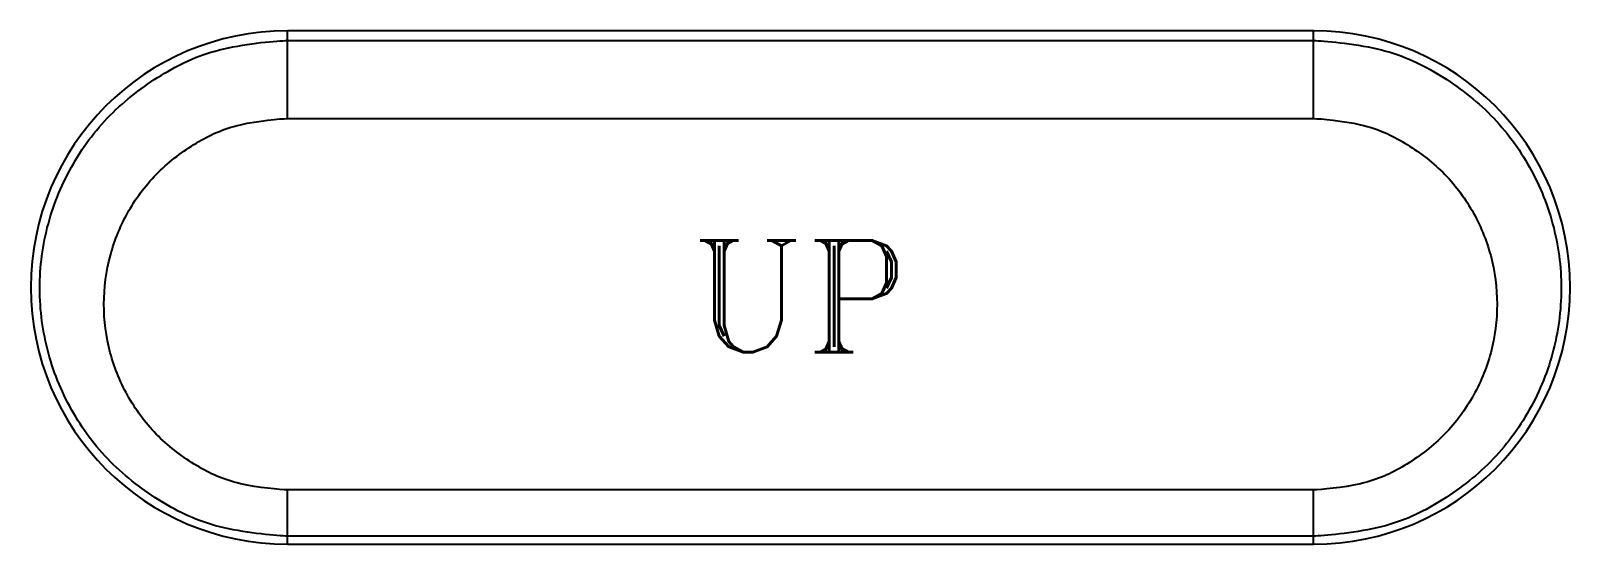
# Model space of a CAD drawing. Header units: millimetres. Extents: x 107 to 2900, y 85 to 3996.
# Drawn here: x 1104.87 to 1112.13, y 2946.33 to 2948.74 of the extents above; entities that cross this region are included whole.
import ezdxf
from ezdxf.lldxf.tags import DXFTag

# ---------------------------------------------------------------- set-up
doc = ezdxf.new("R2010")
doc.units = ezdxf.units.MM
doc.styles.add('STYLE2', font='romant.shx')
tags = doc.linetypes.add('HIDDEN', pattern=[0.375, 0.25, -0.125]).pattern_tags.tags
tags[6:7] = [DXFTag(74, 4), DXFTag(75, 0), DXFTag(340, '0'), DXFTag(46, 1.0), DXFTag(50, 0.0), DXFTag(44, 0.0), DXFTag(45, 0.0)]
tags[4:5] = [DXFTag(74, 4), DXFTag(75, 0), DXFTag(340, '0'), DXFTag(46, 1.0), DXFTag(50, 0.0), DXFTag(44, 0.0), DXFTag(45, 0.0)]

msp = doc.modelspace()

# ---------------------------------------------------------------- linework, layer by layer
at = {"color": 7, "linetype": 'HIDDEN'}
for p, q in [((1106.079, 2948.3312), (1106.079, 2948.7447)), ((1110.916, 2948.7447), (1106.079, 2948.7447)), ((1110.916, 2948.3312), (1110.916, 2948.7447)), ((1106.079, 2948.6987), (1110.916, 2948.6987)), ((1106.079, 2948.3312), (1110.916, 2948.3312)), ((1106.079, 2946.3262), (1106.079, 2946.5822)), ((1110.916, 2946.5822), (1106.079, 2946.5822)), ((1110.916, 2946.3262), (1110.916, 2946.5822)), ((1110.916, 2946.3646), (1106.079, 2946.3646)), ((1106.079, 2946.3262), (1110.916, 2946.3262))]:
    msp.add_line(p, q, dxfattribs=at)
for centre, start, end in [((1106.079, 2947.5355), 90, 270), ((1110.916, 2947.5355), 270, 90)]:
    msp.add_arc(centre, 1.2092, start, end, dxfattribs=at)
for points, knots in [([(1106.079, 2946.3646), (1106.034, 2946.3646), (1105.7516, 2946.3907), (1105.5017, 2946.5062), (1105.2478, 2946.6917), (1105.0604, 2946.9359), (1104.9396, 2947.2224), (1104.8986, 2947.531), (1104.9392, 2947.8392), (1105.0593, 2948.1252), (1105.2458, 2948.3695), (1105.4993, 2948.5558), (1105.7499, 2948.6723), (1106.0337, 2948.6987), (1106.079, 2948.6987)], [0, 0, 0, 0, 0.300211, 0.602016, 0.906003, 1.211823, 1.519269, 1.827247, 2.134797, 2.44129, 2.746397, 3.050441, 3.353386, 3.655496, 3.655496, 3.655496, 3.655496]), ([(1110.916, 2948.6987), (1110.9613, 2948.6987), (1111.2453, 2948.6722), (1111.4959, 2948.5557), (1111.7494, 2948.3693), (1111.9359, 2948.125), (1112.0559, 2947.8389), (1112.0964, 2947.5307), (1112.0553, 2947.2221), (1111.9344, 2946.9357), (1111.747, 2946.6915), (1111.4931, 2946.5061), (1111.2433, 2946.3907), (1110.961, 2946.3646), (1110.916, 2946.3646)], [0, 0, 0, 0, 0.30224, 0.605249, 0.90938, 1.214465, 1.520975, 1.828534, 2.136518, 2.443957, 2.749808, 3.053709, 3.355412, 3.655496, 3.655496, 3.655496, 3.655496]), ([(1106.079, 2946.5822), (1106.0456, 2946.5822), (1105.8362, 2946.6018), (1105.6508, 2946.6886), (1105.4625, 2946.8279), (1105.3238, 2947.0112), (1105.2345, 2947.2261), (1105.2044, 2947.4573), (1105.2348, 2947.6881), (1105.3239, 2947.9022), (1105.4621, 2948.085), (1105.6499, 2948.2243), (1105.8354, 2948.3115), (1106.0455, 2948.3312), (1106.079, 2948.3312)], [0, 0, 0, 0, 0.22248, 0.44671, 0.673113, 0.901526, 1.13171, 1.362598, 1.593078, 1.822324, 2.049872, 2.275899, 2.500493, 2.723877, 2.723877, 2.723877, 2.723877]), ([(1110.916, 2948.3312), (1110.9495, 2948.3312), (1111.1597, 2948.3115), (1111.3453, 2948.2243), (1111.5331, 2948.0848), (1111.6713, 2947.902), (1111.7603, 2947.6878), (1111.7906, 2947.457), (1111.7605, 2947.2258), (1111.6711, 2947.011), (1111.5323, 2946.8278), (1111.3441, 2946.6885), (1111.1588, 2946.6018), (1110.9494, 2946.5822), (1110.916, 2946.5822)], [0, 0, 0, 0, 0.22347, 0.448126, 0.674232, 0.901783, 1.131063, 1.361568, 1.592442, 1.8226, 2.051016, 2.277339, 2.501481, 2.723877, 2.723877, 2.723877, 2.723877])]:
    msp.add_open_spline(points, degree=3, knots=knots, dxfattribs=at)

# ---------------------------------------------------------------- texts
at = {"color": 0, "style": 'STYLE2'}
msp.add_text('UP', height=0.52581, dxfattribs=at).set_placement((1107.9795, 2947.2314))

doc.saveas('drawing.dxf')
